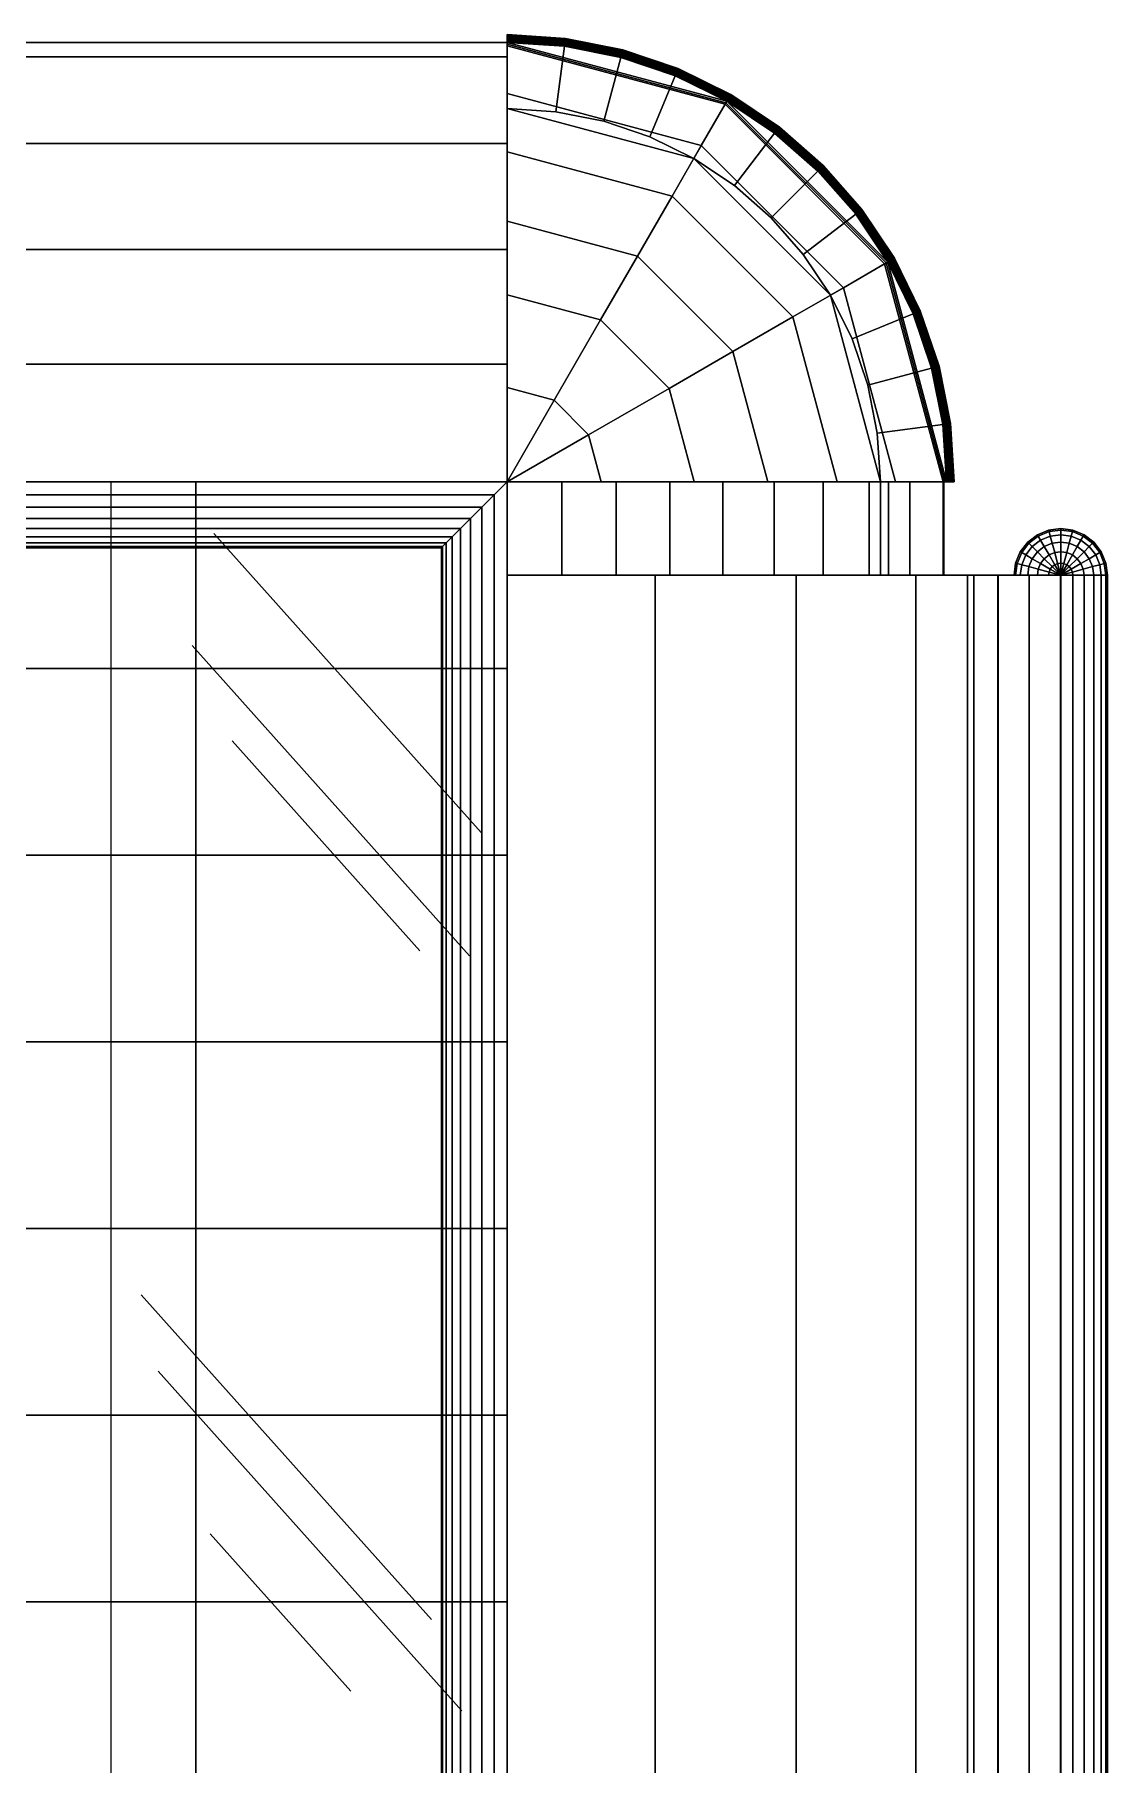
# Model space of a CAD drawing. Extents: x 21 to 175, y -6 to 102.
# Drawn here: x 140.8 to 175.3, y 30.8 to 86.4 of the extents above; entities that cross this region are included whole.
import ezdxf

# ---------------------------------------------------------------- set-up
doc = ezdxf.new("R2010")
doc.units = 0
for name, color, linetype in [('BOTTOM', 5, 'CONTINUOUS'), ('CNR', 8, 'CONTINUOUS'), ('CON7', 4, 'CONTINUOUS'), ('FBODY', 4, 'CONTINUOUS'), ('FRLT', 2, 'CONTINUOUS'), ('LIGHTS', 1, 'CONTINUOUS'), ('LTBAR', 1, 'CONTINUOUS'), ('RAIL', 9, 'CONTINUOUS'), ('RTBODY', 15, 'CONTINUOUS'), ('TOP', 5, 'CONTINUOUS'), ('WINDOW', 7, 'CONTINUOUS')]:
    doc.layers.add(name, color=color, linetype=linetype)

msp = doc.modelspace()

# ---------------------------------------------------------------- linework, layer by layer
at = {"layer": 'CON7', "extrusion": (-2.4e-15, 1, 3.2e-15)}
for p, q in [((149.014138, 72, 21.879557), (145.379801, 72, 26.473762)), ((149.014138, 72, 19.35122), (145.917212, 72, 23.266077))]:
    msp.add_line(p, q, dxfattribs=at)
at = {"layer": 'CON7', "extrusion": (0.707107, 6e-16, 0.707107)}
for p, q in [((155.163508, 60.731331, 18.836492), (146.571575, 70.343484, 27.428425)), ((154.792659, 56.766373, 19.207341), (145.87678, 66.740938, 28.12322)), ((153.200356, 56.925255, 20.799644), (147.164747, 63.677543, 26.835253)), ((153.569211, 35.437935, 20.430789), (144.240726, 45.8741, 29.759274)), ((154.547903, 32.498887, 19.452097), (144.784368, 43.42176, 29.215632)), ((150.97526, 33.135508, 23.02474), (146.461908, 38.184784, 27.538092))]:
    msp.add_line(p, q, dxfattribs=at)
at = {"layer": 'LIGHTS', "extrusion": (2.8e-15, -1, -3.2e-15)}
msp.add_lwpolyline([(168, 7.5), (170.124491, 7.5, 0.414214), (170.374491, 7.75), (170.374491, 10.25, 0.414214), (170.124491, 10.5), (168, 10.5)], format="xyb", dxfattribs=at)
at = {"layer": 'LTBAR'}
msp.add_3dface([(173.794516, 69, 7.5), (173.794516, 69, 10.5), (170.794516, 69, 10.5), (170.794516, 69, 7.5)], dxfattribs=at)
at = {"layer": 'WINDOW', "extrusion": (-3.3e-15, 1, 2.5e-15)}
for p, q in [((143.272078, 72, 30.727922), (82.043291, 72, 18)), ((143.272078, 72, 30.727922), (143.272078, 72, 18)), ((156, 72, 18), (143.272078, 72, 30.727922)), ((143.272078, 24, 30.727922), (143.272078, 72, 30.727922))]:
    msp.add_line(p, q, dxfattribs=at)
at = {"layer": 'WINDOW'}
for p, q in [((156, 72, 18), (82.043291, 72, 18)), ((156, 24, 18), (156, 72, 18))]:
    msp.add_line(p, q, dxfattribs=at)

# ---------------------------------------------------------------- meshes
at = {"layer": 'BOTTOM'}
mesh = msp.add_polymesh((13, 9), dxfattribs=at)
for k, corner in enumerate([(156, 24), (156, 30), (156, 36), (156, 42), (156, 48), (156, 54), (156, 60), (156, 66), (156, 72), (146, 24), (146, 30), (146, 36), (146, 42), (146, 48), (146, 54), (146, 60), (146, 66), (146, 72), (136, 24), (136, 30), (136, 36), (136, 42), (136, 48), (136, 54), (136, 60), (136, 66), (136, 72), (126, 24), (126, 30), (126, 36), (126, 42), (126, 48), (126, 54), (126, 60), (126, 66), (126, 72), (116, 24), (116, 30), (116, 36), (116, 42), (116, 48), (116, 54), (116, 60), (116, 66), (116, 72), (106, 24), (106, 30), (106, 36), (106, 42), (106, 48), (106, 54), (106, 60), (106, 66), (106, 72), (96, 24), (96, 30), (96, 36), (96, 42), (96, 48), (96, 54), (96, 60), (96, 66), (96, 72), (86, 24), (86, 30), (86, 36), (86, 42), (86, 48), (86, 54), (86, 60), (86, 66), (86, 72), (76, 24), (76, 30), (76, 36), (76, 42), (76, 48), (76, 54), (76, 60), (76, 66), (76, 72), (66, 24), (66, 30), (66, 36), (66, 42), (66, 48), (66, 54), (66, 60), (66, 66), (66, 72), (56, 24), (56, 30), (56, 36), (56, 42), (56, 48), (56, 54), (56, 60), (56, 66), (56, 72), (46, 24), (46, 30), (46, 36), (46, 42), (46, 48), (46, 54), (46, 60), (46, 66), (46, 72), (36, 24), (36, 30), (36, 36), (36, 42), (36, 48), (36, 54), (36, 60), (36, 66), (36, 72)]):
    mesh.set_mesh_vertex(divmod(k, 9), corner)
at = {"layer": 'CNR'}
mesh = msp.add_polymesh((4, 22), dxfattribs=at)
for k, corner in enumerate([(156, 72), (159.027156, 72, 0.184577), (162.009462, 72, 0.735572), (164.378675, 72, 1.514923), (166.606602, 72, 2.636039), (168.480375, 72, 4.051515), (170.012444, 72, 5.831222), (170.069234, 72, 5.915102), (170.124491, 72, 6), (170.124491, 72, 7.5), (168, 72, 7.5), (168, 72, 10.5), (170.124491, 72, 10.5), (170.124491, 72, 12), (170.069234, 72, 12.084898), (170.012444, 72, 12.168778), (168.480375, 72, 13.948485), (166.606602, 72, 15.363961), (164.378675, 72, 16.485077), (162.009462, 72, 17.264428), (159.027156, 72, 17.815423), (156, 72, 18), (156, 72), (158.621594, 73.513578, 0.184577), (161.204347, 75.004731, 0.735572), (163.256146, 76.189338, 1.514923), (165.185587, 77.303301, 2.636039), (166.808321, 78.240187, 4.051515), (168.135133, 79.006222, 5.831222), (168.184314, 79.034617, 5.915102), (168.232168, 79.062245, 6), (168.232168, 79.062245, 7.5), (166.392305, 78, 7.5), (166.392305, 78, 10.5), (168.232168, 79.062245, 10.5), (168.232168, 79.062245, 12), (168.184314, 79.034617, 12.084898), (168.135133, 79.006222, 12.168778), (166.808321, 78.240187, 13.948485), (165.185587, 77.303301, 15.363961), (163.256146, 76.189338, 16.485077), (161.204347, 75.004731, 17.264428), (158.621594, 73.513578, 17.815423), (156, 72, 18), (156, 72), (157.513578, 74.621594, 0.184577), (159.004731, 77.204347, 0.735572), (160.189338, 79.256146, 1.514923), (161.303301, 81.185587, 2.636039), (162.240187, 82.808321, 4.051515), (163.006222, 84.135133, 5.831222), (163.034617, 84.184314, 5.915102), (163.062245, 84.232168, 6), (163.062245, 84.232168, 7.5), (162, 82.392305, 7.5), (162, 82.392305, 10.5), (163.062245, 84.232168, 10.5), (163.062245, 84.232168, 12), (163.034617, 84.184314, 12.084898), (163.006222, 84.135133, 12.168778), (162.240187, 82.808321, 13.948485), (161.303301, 81.185587, 15.363961), (160.189338, 79.256146, 16.485077), (159.004731, 77.204347, 17.264428), (157.513578, 74.621594, 17.815423), (156, 72, 18), (156, 72), (156, 75.027156, 0.184577), (156, 78.009462, 0.735572), (156, 80.378675, 1.514923), (156, 82.606602, 2.636039), (156, 84.480375, 4.051515), (156, 86.012444, 5.831222), (156, 86.069234, 5.915102), (156, 86.124491, 6), (156, 86.124491, 7.5), (156, 84, 7.5), (156, 84, 10.5), (156, 86.124491, 10.5), (156, 86.124491, 12), (156, 86.069234, 12.084898), (156, 86.012444, 12.168778), (156, 84.480375, 13.948485), (156, 82.606602, 15.363961), (156, 80.378675, 16.485077), (156, 78.009462, 17.264428), (156, 75.027156, 17.815423), (156, 72, 18)]):
    mesh.set_mesh_vertex(divmod(k, 22), corner)
at = {"layer": 'FBODY'}
mesh = msp.add_polymesh((2, 25), dxfattribs=at)
for k, corner in enumerate([(156, 69), (157.756435, 69, 0.061987), (159.50413, 69, 0.247639), (161.23439, 69, 0.556033), (162.936172, 69, 0.99424), (164.584889, 69, 1.601782), (166.161233, 69, 2.378002), (167.63438, 69, 3.33423), (168.939878, 69, 4.508683), (170.042575, 69, 5.875318), (170.015786, 69, 7.5), (168.257893, 69, 7.5), (168, 69, 9), (168.257893, 69, 10.5), (170.015786, 69, 10.5), (170.042575, 69, 12.124682), (168.939878, 69, 13.491317), (167.63438, 69, 14.66577), (166.161233, 69, 15.621998), (164.584889, 69, 16.398218), (162.936172, 69, 17.00576), (161.23439, 69, 17.443967), (159.50413, 69, 17.752361), (157.756435, 69, 17.938013), (156, 69, 18), (156, 72), (157.756435, 72, 0.061987), (159.50413, 72, 0.247639), (161.23439, 72, 0.556033), (162.936172, 72, 0.99424), (164.584889, 72, 1.601782), (166.161233, 72, 2.378002), (167.63438, 72, 3.33423), (168.939878, 72, 4.508683), (170.042575, 72, 5.875318), (170.015786, 72, 7.5), (168.257893, 72, 7.5), (168, 72, 9), (168.257893, 72, 10.5), (170.015786, 72, 10.5), (170.042575, 72, 12.124682), (168.939878, 72, 13.491317), (167.63438, 72, 14.66577), (166.161233, 72, 15.621998), (164.584889, 72, 16.398218), (162.936172, 72, 17.00576), (161.23439, 72, 17.443967), (159.50413, 72, 17.752361), (157.756435, 72, 17.938013), (156, 72, 18)]):
    mesh.set_mesh_vertex(divmod(k, 25), corner)
mesh = msp.add_polymesh((2, 9), dxfattribs=at)
for k, corner in enumerate([(156, 27), (160.755091, 27, 0.457955), (165.293782, 27, 1.92559), (169.1367, 27, 4.721895), (171, 27, 9), (169.1367, 27, 13.278105), (165.293782, 27, 16.07441), (160.755091, 27, 17.542045), (156, 27, 18), (156, 69), (160.755091, 69, 0.457955), (165.293782, 69, 1.92559), (169.1367, 69, 4.721895), (171, 69, 9), (169.1367, 69, 13.278105), (165.293782, 69, 16.07441), (160.755091, 69, 17.542045), (156, 69, 18)]):
    mesh.set_mesh_vertex(divmod(k, 9), corner)
at = {"layer": 'FRLT'}
mesh = msp.add_polymesh((13, 13), dxfattribs=at)
for k, corner in enumerate([(173.794516, 69, 7.5), (174.182745, 69, 7.551111), (174.544516, 69, 7.700962), (174.855176, 69, 7.93934), (175.093554, 69, 8.25), (175.243405, 69, 8.611771), (175.294516, 69, 9), (175.243405, 69, 9.388229), (175.093554, 69, 9.75), (174.855176, 69, 10.06066), (174.544516, 69, 10.299038), (174.182745, 69, 10.448889), (173.794516, 69, 10.5), (173.794516, 69, 7.5), (174.169516, 69.100481, 7.551111), (174.51896, 69.194114, 7.700962), (174.819035, 69.274519, 7.93934), (175.04929, 69.336216, 8.25), (175.194035, 69.375, 8.611771), (175.243405, 69.388229, 9), (175.194035, 69.375, 9.388229), (175.04929, 69.336216, 9.75), (174.819035, 69.274519, 10.06066), (174.51896, 69.194114, 10.299038), (174.169516, 69.100481, 10.448889), (173.794516, 69, 10.5), (173.794516, 69, 7.5), (174.130732, 69.194114, 7.551111), (174.444035, 69.375, 7.700962), (174.713075, 69.53033, 7.93934), (174.919516, 69.649519, 8.25), (175.04929, 69.724444, 8.611771), (175.093554, 69.75, 9), (175.04929, 69.724444, 9.388229), (174.919516, 69.649519, 9.75), (174.713075, 69.53033, 10.06066), (174.444035, 69.375, 10.299038), (174.130732, 69.194114, 10.448889), (173.794516, 69, 10.5), (173.794516, 69, 7.5), (174.069035, 69.274519, 7.551111), (174.324846, 69.53033, 7.700962), (174.544516, 69.75, 7.93934), (174.713075, 69.918559, 8.25), (174.819035, 70.024519, 8.611771), (174.855176, 70.06066, 9), (174.819035, 70.024519, 9.388229), (174.713075, 69.918559, 9.75), (174.544516, 69.75, 10.06066), (174.324846, 69.53033, 10.299038), (174.069035, 69.274519, 10.448889), (173.794516, 69, 10.5), (173.794516, 69, 7.5), (173.98863, 69.336216, 7.551111), (174.169516, 69.649519, 7.700962), (174.324846, 69.918559, 7.93934), (174.444035, 70.125, 8.25), (174.51896, 70.254774, 8.611771), (174.544516, 70.299038, 9), (174.51896, 70.254774, 9.388229), (174.444035, 70.125, 9.75), (174.324846, 69.918559, 10.06066), (174.169516, 69.649519, 10.299038), (173.98863, 69.336216, 10.448889), (173.794516, 69, 10.5), (173.794516, 69, 7.5), (173.894997, 69.375, 7.551111), (173.98863, 69.724444, 7.700962), (174.069035, 70.024519, 7.93934), (174.130732, 70.254774, 8.25), (174.169516, 70.399519, 8.611771), (174.182745, 70.448889, 9), (174.169516, 70.399519, 9.388229), (174.130732, 70.254774, 9.75), (174.069035, 70.024519, 10.06066), (173.98863, 69.724444, 10.299038), (173.894997, 69.375, 10.448889), (173.794516, 69, 10.5), (173.794516, 69, 7.5), (173.794516, 69.388229, 7.551111), (173.794516, 69.75, 7.700962), (173.794516, 70.06066, 7.93934), (173.794516, 70.299038, 8.25), (173.794516, 70.448889, 8.611771), (173.794516, 70.5, 9), (173.794516, 70.448889, 9.388229), (173.794516, 70.299038, 9.75), (173.794516, 70.06066, 10.06066), (173.794516, 69.75, 10.299038), (173.794516, 69.388229, 10.448889), (173.794516, 69, 10.5), (173.794516, 69, 7.5), (173.694035, 69.375, 7.551111), (173.600402, 69.724444, 7.700962), (173.519997, 70.024519, 7.93934), (173.4583, 70.254774, 8.25), (173.419516, 70.399519, 8.611771), (173.406287, 70.448889, 9), (173.419516, 70.399519, 9.388229), (173.4583, 70.254774, 9.75), (173.519997, 70.024519, 10.06066), (173.600402, 69.724444, 10.299038), (173.694035, 69.375, 10.448889), (173.794516, 69, 10.5), (173.794516, 69, 7.5), (173.600402, 69.336216, 7.551111), (173.419516, 69.649519, 7.700962), (173.264186, 69.918559, 7.93934), (173.144997, 70.125, 8.25), (173.070072, 70.254774, 8.611771), (173.044516, 70.299038, 9), (173.070072, 70.254774, 9.388229), (173.144997, 70.125, 9.75), (173.264186, 69.918559, 10.06066), (173.419516, 69.649519, 10.299038), (173.600402, 69.336216, 10.448889), (173.794516, 69, 10.5), (173.794516, 69, 7.5), (173.519997, 69.274519, 7.551111), (173.264186, 69.53033, 7.700962), (173.044516, 69.75, 7.93934), (172.875957, 69.918559, 8.25), (172.769997, 70.024519, 8.611771), (172.733856, 70.06066, 9), (172.769997, 70.024519, 9.388229), (172.875957, 69.918559, 9.75), (173.044516, 69.75, 10.06066), (173.264186, 69.53033, 10.299038), (173.519997, 69.274519, 10.448889), (173.794516, 69, 10.5), (173.794516, 69, 7.5), (173.4583, 69.194114, 7.551111), (173.144997, 69.375, 7.700962), (172.875957, 69.53033, 7.93934), (172.669516, 69.649519, 8.25), (172.539741, 69.724444, 8.611771), (172.495478, 69.75, 9), (172.539741, 69.724444, 9.388229), (172.669516, 69.649519, 9.75), (172.875957, 69.53033, 10.06066), (173.144997, 69.375, 10.299038), (173.4583, 69.194114, 10.448889), (173.794516, 69, 10.5), (173.794516, 69, 7.5), (173.419516, 69.100481, 7.551111), (173.070072, 69.194114, 7.700962), (172.769997, 69.274519, 7.93934), (172.539741, 69.336216, 8.25), (172.394997, 69.375, 8.611771), (172.345627, 69.388229, 9), (172.394997, 69.375, 9.388229), (172.539741, 69.336216, 9.75), (172.769997, 69.274519, 10.06066), (173.070072, 69.194114, 10.299038), (173.419516, 69.100481, 10.448889), (173.794516, 69, 10.5), (173.794516, 69, 7.5), (173.406287, 69, 7.551111), (173.044516, 69, 7.700962), (172.733856, 69, 7.93934), (172.495478, 69, 8.25), (172.345627, 69, 8.611771), (172.294516, 69, 9), (172.345627, 69, 9.388229), (172.495478, 69, 9.75), (172.733856, 69, 10.06066), (173.044516, 69, 10.299038), (173.406287, 69, 10.448889), (173.794516, 69, 10.5)]):
    mesh.set_mesh_vertex(divmod(k, 13), corner)
mesh = msp.add_polymesh((2, 13), dxfattribs=at)
for k, corner in enumerate([(173.794516, 69, 7.5), (174.182745, 69, 7.551111), (174.544516, 69, 7.700962), (174.855176, 69, 7.93934), (175.093554, 69, 8.25), (175.243405, 69, 8.611771), (175.294516, 69, 9), (175.243405, 69, 9.388229), (175.093554, 69, 9.75), (174.855176, 69, 10.06066), (174.544516, 69, 10.299038), (174.182745, 69, 10.448889), (173.794516, 69, 10.5), (173.794516, 27, 7.5), (174.182745, 27, 7.551111), (174.544516, 27, 7.700962), (174.855176, 27, 7.93934), (175.093554, 27, 8.25), (175.243405, 27, 8.611771), (175.294516, 27, 9), (175.243405, 27, 9.388229), (175.093554, 27, 9.75), (174.855176, 27, 10.06066), (174.544516, 27, 10.299038), (174.182745, 27, 10.448889), (173.794516, 27, 10.5)]):
    mesh.set_mesh_vertex(divmod(k, 13), corner)
at = {"layer": 'LIGHTS'}
mesh = msp.add_polymesh((5, 9), dxfattribs=at)
for k, corner in enumerate([(163.161414, 84.403934, 7.59781), (163.170498, 84.419668, 7.625), (163.17773, 84.432193, 7.654329), (163.182986, 84.441297, 7.685295), (163.186176, 84.446822, 7.717368), (163.187245, 84.448674, 7.75), (163.187245, 84.448674, 10.25), (163.186176, 84.446822, 10.282632), (163.182986, 84.441297, 10.314705), (161.481109, 85.232568, 7.59781), (161.488062, 85.249353, 7.625), (161.493597, 85.262716, 7.654329), (161.497619, 85.272427, 7.685295), (161.500061, 85.278322, 7.717368), (161.500879, 85.280298, 7.75), (161.500879, 85.280298, 10.25), (161.500061, 85.278322, 10.282632), (161.497619, 85.272427, 10.314705), (159.707021, 85.83479, 7.59781), (159.711723, 85.852339, 7.625), (159.715467, 85.86631, 7.654329), (159.718187, 85.876463, 7.685295), (159.719838, 85.882626, 7.717368), (159.720392, 85.884692, 7.75), (159.720392, 85.884692, 10.25), (159.719838, 85.882626, 10.282632), (159.718187, 85.876463, 10.314705), (157.869504, 86.200295, 7.59781), (157.871876, 86.218308, 7.625), (157.873764, 86.232647, 7.654329), (157.875136, 86.243069, 7.685295), (157.875968, 86.249394, 7.717368), (157.876248, 86.251515, 7.75), (157.876248, 86.251515, 10.25), (157.875968, 86.249394, 10.282632), (157.875136, 86.243069, 10.314705), (156, 86.322829, 7.59781), (156, 86.340997, 7.625), (156, 86.35546, 7.654329), (156, 86.365972, 7.685295), (156, 86.372352, 7.717368), (156, 86.374491, 7.75), (156, 86.374491, 10.25), (156, 86.372352, 10.282632), (156, 86.365972, 10.314705)]):
    mesh.set_mesh_vertex(divmod(k, 9), corner)
mesh = msp.add_polymesh((5, 9), dxfattribs=at)
for k, corner in enumerate([(163.182986, 84.441297, 10.314705), (163.17773, 84.432193, 10.345671), (163.170498, 84.419668, 10.375), (163.161414, 84.403934, 10.40219), (163.150634, 84.385261, 10.426777), (163.13834, 84.363968, 10.448338), (163.124745, 84.340421, 10.466506), (163.110081, 84.315021, 10.48097), (163.094598, 84.288204, 10.491481), (161.497619, 85.272427, 10.314705), (161.493597, 85.262716, 10.345671), (161.488062, 85.249353, 10.375), (161.481109, 85.232568, 10.40219), (161.472858, 85.212648, 10.426777), (161.463449, 85.189933, 10.448338), (161.453044, 85.164813, 10.466506), (161.44182, 85.137716, 10.48097), (161.42997, 85.109107, 10.491481), (159.718187, 85.876463, 10.314705), (159.715467, 85.86631, 10.345671), (159.711723, 85.852339, 10.375), (159.707021, 85.83479, 10.40219), (159.70144, 85.813963, 10.426777), (159.695077, 85.790215, 10.448338), (159.68804, 85.763951, 10.466506), (159.680449, 85.735621, 10.48097), (159.672434, 85.70571, 10.491481), (157.875136, 86.243069, 10.314705), (157.873764, 86.232647, 10.345671), (157.871876, 86.218308, 10.375), (157.869504, 86.200295, 10.40219), (157.86669, 86.178918, 10.426777), (157.863481, 86.154542, 10.448338), (157.859932, 86.127584, 10.466506), (157.856104, 86.098506, 10.48097), (157.852062, 86.067805, 10.491481), (156, 86.365972, 10.314705), (156, 86.35546, 10.345671), (156, 86.340997, 10.375), (156, 86.322829, 10.40219), (156, 86.301267, 10.426777), (156, 86.276681, 10.448338), (156, 86.249491, 10.466506), (156, 86.220161, 10.48097), (156, 86.189195, 10.491481)]):
    mesh.set_mesh_vertex(divmod(k, 9), corner)
mesh = msp.add_polymesh((5, 9), dxfattribs=at)
for k, corner in enumerate([(162, 82.392305, 7.5), (163.062245, 84.232168, 7.5), (163.078561, 84.260427, 7.502139), (163.094598, 84.288204, 7.508519), (163.110081, 84.315021, 7.51903), (163.124745, 84.340421, 7.533494), (163.13834, 84.363968, 7.551662), (163.150634, 84.385261, 7.573223), (163.161414, 84.403934, 7.59781), (160.592201, 83.086554, 7.5), (161.405209, 85.049328, 7.5), (161.417696, 85.079475, 7.502139), (161.42997, 85.109107, 7.508519), (161.44182, 85.137716, 7.51903), (161.453044, 85.164813, 7.533494), (161.463449, 85.189933, 7.551662), (161.472858, 85.212648, 7.573223), (161.481109, 85.232568, 7.59781), (159.105829, 83.59111, 7.5), (159.655687, 85.64321, 7.5), (159.664133, 85.67473, 7.502139), (159.672434, 85.70571, 7.508519), (159.680449, 85.735621, 7.51903), (159.68804, 85.763951, 7.533494), (159.695077, 85.790215, 7.551662), (159.70144, 85.813963, 7.573223), (159.707021, 85.83479, 7.59781), (157.566314, 83.897338, 7.5), (157.843616, 86.003654, 7.5), (157.847875, 86.036006, 7.502139), (157.852062, 86.067805, 7.508519), (157.856104, 86.098506, 7.51903), (157.859932, 86.127584, 7.533494), (157.863481, 86.154542, 7.551662), (157.86669, 86.178918, 7.573223), (157.869504, 86.200295, 7.59781), (156, 84, 7.5), (156, 86.124491, 7.5), (156, 86.157122, 7.502139), (156, 86.189195, 7.508519), (156, 86.220161, 7.51903), (156, 86.249491, 7.533494), (156, 86.276681, 7.551662), (156, 86.301267, 7.573223), (156, 86.322829, 7.59781)]):
    mesh.set_mesh_vertex(divmod(k, 9), corner)
mesh = msp.add_polymesh((5, 4), dxfattribs=at)
for k, corner in enumerate([(163.094598, 84.288204, 10.491481), (163.078561, 84.260427, 10.497861), (163.062245, 84.232168, 10.5), (162, 82.392305, 10.5), (161.42997, 85.109107, 10.491481), (161.417696, 85.079475, 10.497861), (161.405209, 85.049328, 10.5), (160.592201, 83.086554, 10.5), (159.672434, 85.70571, 10.491481), (159.664133, 85.67473, 10.497861), (159.655687, 85.64321, 10.5), (159.105829, 83.59111, 10.5), (157.852062, 86.067805, 10.491481), (157.847875, 86.036006, 10.497861), (157.843616, 86.003654, 10.5), (157.566314, 83.897338, 10.5), (156, 86.189195, 10.491481), (156, 86.157122, 10.497861), (156, 86.124491, 10.5), (156, 84, 10.5)]):
    mesh.set_mesh_vertex(divmod(k, 4), corner)
mesh = msp.add_polymesh((9, 9), dxfattribs=at)
for k, corner in enumerate([(168, 72, 7.5), (170.124491, 72, 7.5), (170.157122, 72, 7.502139), (170.189195, 72, 7.508519), (170.220161, 72, 7.51903), (170.249491, 72, 7.533494), (170.276681, 72, 7.551662), (170.301267, 72, 7.573223), (170.322829, 72, 7.59781), (167.897338, 73.566314, 7.5), (170.003654, 73.843616, 7.5), (170.036006, 73.847875, 7.502139), (170.067805, 73.852062, 7.508519), (170.098506, 73.856104, 7.51903), (170.127584, 73.859932, 7.533494), (170.154542, 73.863481, 7.551662), (170.178918, 73.86669, 7.573223), (170.200295, 73.869504, 7.59781), (167.59111, 75.105829, 7.5), (169.64321, 75.655687, 7.5), (169.67473, 75.664133, 7.502139), (169.70571, 75.672434, 7.508519), (169.735621, 75.680449, 7.51903), (169.763951, 75.68804, 7.533494), (169.790215, 75.695077, 7.551662), (169.813963, 75.70144, 7.573223), (169.83479, 75.707021, 7.59781), (167.086554, 76.592201, 7.5), (169.049328, 77.405209, 7.5), (169.079475, 77.417696, 7.502139), (169.109107, 77.42997, 7.508519), (169.137716, 77.44182, 7.51903), (169.164813, 77.453044, 7.533494), (169.189933, 77.463449, 7.551662), (169.212648, 77.472858, 7.573223), (169.232568, 77.481109, 7.59781), (166.392305, 78, 7.5), (168.232168, 79.062245, 7.5), (168.260427, 79.078561, 7.502139), (168.288204, 79.094598, 7.508519), (168.315021, 79.110081, 7.51903), (168.340421, 79.124745, 7.533494), (168.363968, 79.13834, 7.551662), (168.385261, 79.150634, 7.573223), (168.403934, 79.161414, 7.59781), (165.52024, 79.305137, 7.5), (167.205712, 80.598445, 7.5), (167.2316, 80.61831, 7.502139), (167.257045, 80.637835, 7.508519), (167.281613, 80.656686, 7.51903), (167.304881, 80.67454, 7.533494), (167.326452, 80.691093, 7.551662), (167.345958, 80.70606, 7.573223), (167.363064, 80.719186, 7.59781), (164.485281, 80.485281, 7.5), (165.987523, 81.987523, 7.5), (166.010597, 82.010597, 7.502139), (166.033276, 82.033276, 7.508519), (166.055173, 82.055173, 7.51903), (166.075911, 82.075911, 7.533494), (166.095138, 82.095138, 7.551662), (166.112523, 82.112523, 7.573223), (166.127769, 82.127769, 7.59781), (163.305137, 81.52024, 7.5), (164.598445, 83.205712, 7.5), (164.61831, 83.2316, 7.502139), (164.637835, 83.257045, 7.508519), (164.656686, 83.281613, 7.51903), (164.67454, 83.304881, 7.533494), (164.691093, 83.326452, 7.551662), (164.70606, 83.345958, 7.573223), (164.719186, 83.363064, 7.59781), (162, 82.392305, 7.5), (163.062245, 84.232168, 7.5), (163.078561, 84.260427, 7.502139), (163.094598, 84.288204, 7.508519), (163.110081, 84.315021, 7.51903), (163.124745, 84.340421, 7.533494), (163.13834, 84.363968, 7.551662), (163.150634, 84.385261, 7.573223), (163.161414, 84.403934, 7.59781)]):
    mesh.set_mesh_vertex(divmod(k, 9), corner)
mesh = msp.add_polymesh((9, 4), dxfattribs=at)
for k, corner in enumerate([(170.189195, 72, 10.491481), (170.157122, 72, 10.497861), (170.124491, 72, 10.5), (168, 72, 10.5), (170.067805, 73.852062, 10.491481), (170.036006, 73.847875, 10.497861), (170.003654, 73.843616, 10.5), (167.897338, 73.566314, 10.5), (169.70571, 75.672434, 10.491481), (169.67473, 75.664133, 10.497861), (169.64321, 75.655687, 10.5), (167.59111, 75.105829, 10.5), (169.109107, 77.42997, 10.491481), (169.079475, 77.417696, 10.497861), (169.049328, 77.405209, 10.5), (167.086554, 76.592201, 10.5), (168.288204, 79.094598, 10.491481), (168.260427, 79.078561, 10.497861), (168.232168, 79.062245, 10.5), (166.392305, 78, 10.5), (167.257045, 80.637835, 10.491481), (167.2316, 80.61831, 10.497861), (167.205712, 80.598445, 10.5), (165.52024, 79.305137, 10.5), (166.033276, 82.033276, 10.491481), (166.010597, 82.010597, 10.497861), (165.987523, 81.987523, 10.5), (164.485281, 80.485281, 10.5), (164.637835, 83.257045, 10.491481), (164.61831, 83.2316, 10.497861), (164.598445, 83.205712, 10.5), (163.305137, 81.52024, 10.5), (163.094598, 84.288204, 10.491481), (163.078561, 84.260427, 10.497861), (163.062245, 84.232168, 10.5), (162, 82.392305, 10.5)]):
    mesh.set_mesh_vertex(divmod(k, 4), corner)
mesh = msp.add_polymesh((9, 9), dxfattribs=at)
for k, corner in enumerate([(170.365972, 72, 10.314705), (170.35546, 72, 10.345671), (170.340997, 72, 10.375), (170.322829, 72, 10.40219), (170.301267, 72, 10.426777), (170.276681, 72, 10.448338), (170.249491, 72, 10.466506), (170.220161, 72, 10.48097), (170.189195, 72, 10.491481), (170.243069, 73.875136, 10.314705), (170.232647, 73.873764, 10.345671), (170.218308, 73.871876, 10.375), (170.200295, 73.869504, 10.40219), (170.178918, 73.86669, 10.426777), (170.154542, 73.863481, 10.448338), (170.127584, 73.859932, 10.466506), (170.098506, 73.856104, 10.48097), (170.067805, 73.852062, 10.491481), (169.876463, 75.718187, 10.314705), (169.86631, 75.715467, 10.345671), (169.852339, 75.711723, 10.375), (169.83479, 75.707021, 10.40219), (169.813963, 75.70144, 10.426777), (169.790215, 75.695077, 10.448338), (169.763951, 75.68804, 10.466506), (169.735621, 75.680449, 10.48097), (169.70571, 75.672434, 10.491481), (169.272427, 77.497619, 10.314705), (169.262716, 77.493597, 10.345671), (169.249353, 77.488062, 10.375), (169.232568, 77.481109, 10.40219), (169.212648, 77.472858, 10.426777), (169.189933, 77.463449, 10.448338), (169.164813, 77.453044, 10.466506), (169.137716, 77.44182, 10.48097), (169.109107, 77.42997, 10.491481), (168.441297, 79.182986, 10.314705), (168.432193, 79.17773, 10.345671), (168.419668, 79.170498, 10.375), (168.403934, 79.161414, 10.40219), (168.385261, 79.150634, 10.426777), (168.363968, 79.13834, 10.448338), (168.340421, 79.124745, 10.466506), (168.315021, 79.110081, 10.48097), (168.288204, 79.094598, 10.491481), (167.397292, 80.74545, 10.314705), (167.388952, 80.739051, 10.345671), (167.377478, 80.730246, 10.375), (167.363064, 80.719186, 10.40219), (167.345958, 80.70606, 10.426777), (167.326452, 80.691093, 10.448338), (167.304881, 80.67454, 10.466506), (167.281613, 80.656686, 10.48097), (167.257045, 80.637835, 10.491481), (166.158276, 82.158276, 10.314705), (166.150843, 82.150843, 10.345671), (166.140616, 82.140616, 10.375), (166.127769, 82.127769, 10.40219), (166.112523, 82.112523, 10.426777), (166.095138, 82.095138, 10.448338), (166.075911, 82.075911, 10.466506), (166.055173, 82.055173, 10.48097), (166.033276, 82.033276, 10.491481), (164.74545, 83.397292, 10.314705), (164.739051, 83.388952, 10.345671), (164.730246, 83.377478, 10.375), (164.719186, 83.363064, 10.40219), (164.70606, 83.345958, 10.426777), (164.691093, 83.326452, 10.448338), (164.67454, 83.304881, 10.466506), (164.656686, 83.281613, 10.48097), (164.637835, 83.257045, 10.491481), (163.182986, 84.441297, 10.314705), (163.17773, 84.432193, 10.345671), (163.170498, 84.419668, 10.375), (163.161414, 84.403934, 10.40219), (163.150634, 84.385261, 10.426777), (163.13834, 84.363968, 10.448338), (163.124745, 84.340421, 10.466506), (163.110081, 84.315021, 10.48097), (163.094598, 84.288204, 10.491481)]):
    mesh.set_mesh_vertex(divmod(k, 9), corner)
mesh = msp.add_polymesh((9, 9), dxfattribs=at)
for k, corner in enumerate([(170.322829, 72, 7.59781), (170.340997, 72, 7.625), (170.35546, 72, 7.654329), (170.365972, 72, 7.685295), (170.372352, 72, 7.717368), (170.374491, 72, 7.75), (170.374491, 72, 10.25), (170.372352, 72, 10.282632), (170.365972, 72, 10.314705), (170.200295, 73.869504, 7.59781), (170.218308, 73.871876, 7.625), (170.232647, 73.873764, 7.654329), (170.243069, 73.875136, 7.685295), (170.249394, 73.875968, 7.717368), (170.251515, 73.876248, 7.75), (170.251515, 73.876248, 10.25), (170.249394, 73.875968, 10.282632), (170.243069, 73.875136, 10.314705), (169.83479, 75.707021, 7.59781), (169.852339, 75.711723, 7.625), (169.86631, 75.715467, 7.654329), (169.876463, 75.718187, 7.685295), (169.882626, 75.719838, 7.717368), (169.884692, 75.720392, 7.75), (169.884692, 75.720392, 10.25), (169.882626, 75.719838, 10.282632), (169.876463, 75.718187, 10.314705), (169.232568, 77.481109, 7.59781), (169.249353, 77.488062, 7.625), (169.262716, 77.493597, 7.654329), (169.272427, 77.497619, 7.685295), (169.278322, 77.500061, 7.717368), (169.280298, 77.500879, 7.75), (169.280298, 77.500879, 10.25), (169.278322, 77.500061, 10.282632), (169.272427, 77.497619, 10.314705), (168.403934, 79.161414, 7.59781), (168.419668, 79.170498, 7.625), (168.432193, 79.17773, 7.654329), (168.441297, 79.182986, 7.685295), (168.446822, 79.186176, 7.717368), (168.448674, 79.187245, 7.75), (168.448674, 79.187245, 10.25), (168.446822, 79.186176, 10.282632), (168.441297, 79.182986, 10.314705), (167.363064, 80.719186, 7.59781), (167.377478, 80.730246, 7.625), (167.388952, 80.739051, 7.654329), (167.397292, 80.74545, 7.685295), (167.402353, 80.749333, 7.717368), (167.40405, 80.750635, 7.75), (167.40405, 80.750635, 10.25), (167.402353, 80.749333, 10.282632), (167.397292, 80.74545, 10.314705), (166.127769, 82.127769, 7.59781), (166.140616, 82.140616, 7.625), (166.150843, 82.150843, 7.654329), (166.158276, 82.158276, 7.685295), (166.162787, 82.162787, 7.717368), (166.1643, 82.1643, 7.75), (166.1643, 82.1643, 10.25), (166.162787, 82.162787, 10.282632), (166.158276, 82.158276, 10.314705), (164.719186, 83.363064, 7.59781), (164.730246, 83.377478, 7.625), (164.739051, 83.388952, 7.654329), (164.74545, 83.397292, 7.685295), (164.749333, 83.402353, 7.717368), (164.750635, 83.40405, 7.75), (164.750635, 83.40405, 10.25), (164.749333, 83.402353, 10.282632), (164.74545, 83.397292, 10.314705), (163.161414, 84.403934, 7.59781), (163.170498, 84.419668, 7.625), (163.17773, 84.432193, 7.654329), (163.182986, 84.441297, 7.685295), (163.186176, 84.446822, 7.717368), (163.187245, 84.448674, 7.75), (163.187245, 84.448674, 10.25), (163.186176, 84.446822, 10.282632), (163.182986, 84.441297, 10.314705)]):
    mesh.set_mesh_vertex(divmod(k, 9), corner)
at = {"layer": 'LTBAR'}
mesh = msp.add_polymesh((2, 12), dxfattribs=dict(at, n_close=True))
for k, corner in enumerate([(172.790586, 69, 7.5), (171.786656, 69, 7.5), (170.798048, 69, 7.511248), (170.999558, 69, 8.493017), (171.000742, 69, 9.495253), (170.801553, 69, 10.477496), (171.774867, 69, 10.5), (172.778797, 69, 10.5), (173.782727, 69, 10.5), (173.794516, 69, 9.50786), (173.794516, 69, 8.50393), (173.794516, 69, 7.5), (172.790586, 27, 7.5), (171.786656, 27, 7.5), (170.798048, 27, 7.511248), (170.999558, 27, 8.493017), (171.000742, 27, 9.495253), (170.801553, 27, 10.477496), (171.774867, 27, 10.5), (172.778797, 27, 10.5), (173.782727, 27, 10.5), (173.794516, 27, 9.50786), (173.794516, 27, 8.50393), (173.794516, 27, 7.5)]):
    mesh.set_mesh_vertex(divmod(k, 12), corner)
at = {"layer": 'RAIL'}
mesh = msp.add_polymesh((2, 9), dxfattribs=at)
for k, corner in enumerate([(153.87868, 69.87868, 15), (153.91944, 69.91944, 15.585271), (154.040156, 70.040156, 16.14805), (154.236187, 70.236187, 16.666711), (154.5, 70.5, 17.12132), (154.821458, 70.821458, 17.494409), (155.188206, 71.188206, 17.771639), (155.586151, 71.586151, 17.942356), (156, 72, 18), (38.12132, 69.87868, 15), (38.08056, 69.91944, 15.585271), (37.959844, 70.040156, 16.14805), (37.763813, 70.236187, 16.666711), (37.5, 70.5, 17.12132), (37.178542, 70.821458, 17.494409), (36.811794, 71.188206, 17.771639), (36.413849, 71.586151, 17.942356), (36, 72, 18)]):
    mesh.set_mesh_vertex(divmod(k, 9), corner)
mesh = msp.add_polymesh((2, 9), dxfattribs=at)
for k, corner in enumerate([(153.87868, 26.12132, 15), (153.91944, 26.08056, 15.585271), (154.040156, 25.959844, 16.14805), (154.236187, 25.763813, 16.666711), (154.5, 25.5, 17.12132), (154.821458, 25.178542, 17.494409), (155.188206, 24.811794, 17.771639), (155.586151, 24.413849, 17.942356), (156, 24, 18), (153.87868, 69.87868, 15), (153.91944, 69.91944, 15.585271), (154.040156, 70.040156, 16.14805), (154.236187, 70.236187, 16.666711), (154.5, 70.5, 17.12132), (154.821458, 70.821458, 17.494409), (155.188206, 71.188206, 17.771639), (155.586151, 71.586151, 17.942356), (156, 72, 18)]):
    mesh.set_mesh_vertex(divmod(k, 9), corner)
at = {"layer": 'RTBODY'}
mesh = msp.add_polymesh((2, 11), dxfattribs=at)
for k, corner in enumerate([(156, 72), (156, 75.779399, 0.288311), (156, 79.464878, 1.16789), (156, 82.878607, 2.80465), (156, 85.663556, 5.353722), (156, 86.124491, 9), (156, 85.663556, 12.646278), (156, 82.878607, 15.19535), (156, 79.464878, 16.83211), (156, 75.779399, 17.711689), (156, 72, 18), (60, 72), (60, 75.779399, 0.288311), (60, 79.464878, 1.16789), (60, 82.878607, 2.80465), (60, 85.663556, 5.353722), (60, 86.124491, 9), (60, 85.663556, 12.646278), (60, 82.878607, 15.19535), (60, 79.464878, 16.83211), (60, 75.779399, 17.711689), (60, 72, 18)]):
    mesh.set_mesh_vertex(divmod(k, 11), corner)
at = {"layer": 'TOP'}
mesh = msp.add_polymesh((13, 9), dxfattribs=at)
for k, corner in enumerate([(156, 24, 3), (156, 30, 3), (156, 36, 3), (156, 42, 3), (156, 48, 3), (156, 54, 3), (156, 60, 3), (156, 66, 3), (156, 72, 3), (146, 24, 3), (146, 30, 3), (146, 36, 3), (146, 42, 3), (146, 48, 3), (146, 54, 3), (146, 60, 3), (146, 66, 3), (146, 72, 3), (136, 24, 3), (136, 30, 3), (136, 36, 3), (136, 42, 3), (136, 48, 3), (136, 54, 3), (136, 60, 3), (136, 66, 3), (136, 72, 3), (126, 24, 3), (126, 30, 3), (126, 36, 3), (126, 42, 3), (126, 48, 3), (126, 54, 3), (126, 60, 3), (126, 66, 3), (126, 72, 3), (116, 24, 3), (116, 30, 3), (116, 36, 3), (116, 42, 3), (116, 48, 3), (116, 54, 3), (116, 60, 3), (116, 66, 3), (116, 72, 3), (106, 24, 3), (106, 30, 3), (106, 36, 3), (106, 42, 3), (106, 48, 3), (106, 54, 3), (106, 60, 3), (106, 66, 3), (106, 72, 3), (96, 24, 3), (96, 30, 3), (96, 36, 3), (96, 42, 3), (96, 48, 3), (96, 54, 3), (96, 60, 3), (96, 66, 3), (96, 72, 3), (86, 24, 3), (86, 30, 3), (86, 36, 3), (86, 42, 3), (86, 48, 3), (86, 54, 3), (86, 60, 3), (86, 66, 3), (86, 72, 3), (76, 24, 3), (76, 30, 3), (76, 36, 3), (76, 42, 3), (76, 48, 3), (76, 54, 3), (76, 60, 3), (76, 66, 3), (76, 72, 3), (66, 24, 3), (66, 30, 3), (66, 36, 3), (66, 42, 3), (66, 48, 3), (66, 54, 3), (66, 60, 3), (66, 66, 3), (66, 72, 3), (56, 24, 3), (56, 30, 3), (56, 36, 3), (56, 42, 3), (56, 48, 3), (56, 54, 3), (56, 60, 3), (56, 66, 3), (56, 72, 3), (46, 24, 3), (46, 30, 3), (46, 36, 3), (46, 42, 3), (46, 48, 3), (46, 54, 3), (46, 60, 3), (46, 66, 3), (46, 72, 3), (36, 24, 3), (36, 30, 3), (36, 36, 3), (36, 42, 3), (36, 48, 3), (36, 54, 3), (36, 60, 3), (36, 66, 3), (36, 72, 3)]):
    mesh.set_mesh_vertex(divmod(k, 9), corner)

doc.saveas('drawing.dxf')
